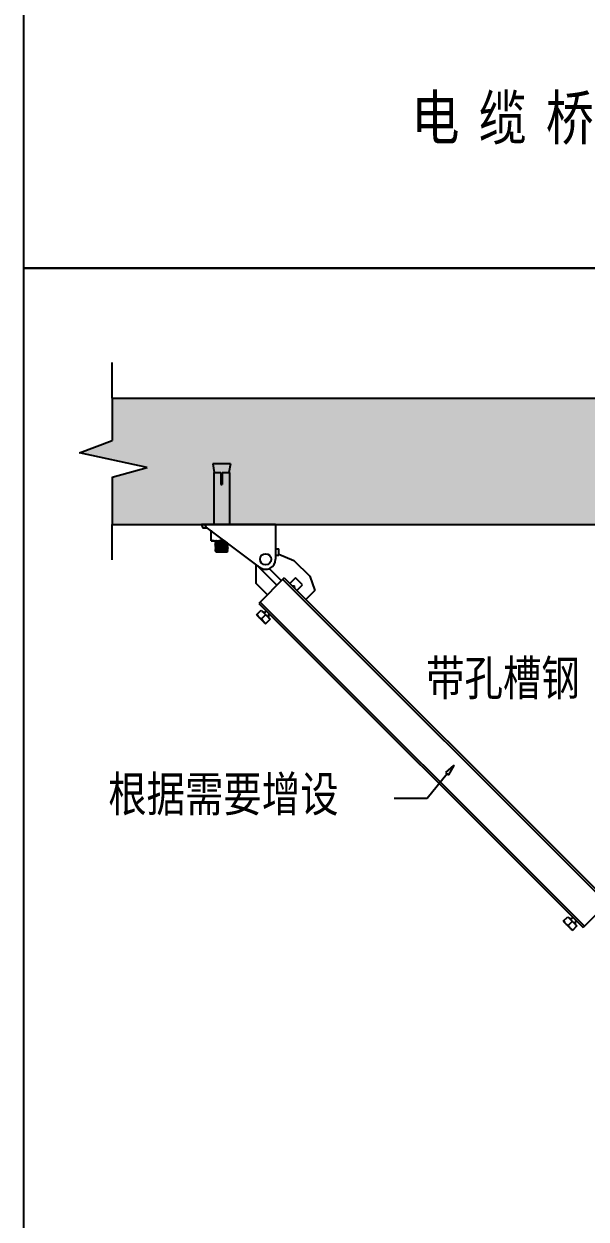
# Model space of a CAD drawing. Extents: x 921423 to 1291758, y 534425 to 1049953.
# Drawn here: x 1125092 to 1128287, y 852016 to 858813 of the extents above; entities that cross this region are included whole.
import ezdxf

# ---------------------------------------------------------------- set-up
doc = ezdxf.new("R2010")
doc.units = 0
doc.header["$LTSCALE"] = 1000
doc.header["$MEASUREMENT"] = 0
for name, color, linetype in [('02___PRT_ALL_AXES', 7, 'Continuous'), ('03___PRT_ALL_CURVES', 7, 'Continuous'), ('11122', 7, 'Continuous'), ('TC', 4, 'Continuous')]:
    doc.layers.add(name, color=color, linetype=linetype)
doc.styles.add('_TEL_DIM', font='SIMPLEX', dxfattribs={"width": 0.8, "height": 3.5, "bigfont": 'HZTXT'})
doc.styles.get("Standard").update_dxf_attribs({"font": 'gbenor.shx', "bigfont": 'gbcbig.shx'})

msp = doc.modelspace()

# ---------------------------------------------------------------- hatches: boundary and pattern name
at = {"layer": '11122'}
h = msp.add_hatch(dxfattribs=at)
h.set_pattern_fill('AR-CONC', color=256, scale=50, style=0)
h.set_pattern_definition([(50, (637887.12, 1495774.02), (358.63009, -31.37607), [37.5, -412.5]), (355, (637887.12, 1495774.02), (-69.37567, 376.09607), [30, -330]), (100.4514, (637917, 1495771.4), (289.25469, 344.71977), [31.8701, -350.57106]), (46.1842, (637887.1, 1495874.02), (533.62052, -82.7595), [56.25, -618.75]), (96.6356, (637931.6, 1495867.13), (467.33135, 487.05894), [47.80514, -525.8565]), (351.1842, (637887.1, 1495874), (467.33097, 487.0593), [45, -495]), (21, (637937.12, 1495849.02), (298.45353, -201.30945), [37.5, -412.5]), (326, (637937.12, 1495849.02), (121.65767, 362.57502), [30, -330]), (71.4514, (637962, 1495832.25), (420.11131, 161.26525), [31.8701, -350.57106]), (37.5, (637887.12, 1495774.02), (6.079928, 166.446927), [0, -326, 0, -335, 0, -331.25]), (7.5, (637887.12, 1495774.02), (131.53477, 197.205856), [0, -191, 0, -318.5, 0, -126.25]), (327.5, (637775.62, 1495774.02), (266.911218, -11.277436), [0, -125, 0, -390, 0, -517.5]), (317.5, (637725.62, 1495774.02), (291.593085, 50.05249), [0, -162.5, 0, -259, 0, -367.5])])
edge = h.paths.add_edge_path()
edge.add_line((1125792.7, 856289.5), (1125408.4, 856372.8))
edge.add_line((1125408.4, 856372.8), (1125593.5, 856444.4))
edge.add_line((1125593.5, 856236.1), (1125792.7, 856289.5))
edge.add_line((1125593.5, 856236.1), (1125593.5, 855966.2))
edge.add_line((1125593.5, 856685.3), (1125593.5, 856444.4))
edge.add_line((1125593.5, 856685.3), (1136254.4, 856685.3))
edge.add_line((1125593.5, 855966.2), (1136254.4, 855966.2))
edge.add_line((1129689.9, 856262.2), (1129649.3, 856262.2))
edge.add_line((1129595.6, 856312.2), (1129695.8, 856312.2))
edge.add_line((1129642, 856262.2), (1129601.4, 856262.2))
edge.add_line((1129642, 856230.3), (1129649.3, 856230.3))
edge.add_line((1129601.4, 856185.4), (1129601.3, 856185.4))
edge.add_line((1129649.3, 856193.9), (1129642, 856193.9))
edge.add_line((1129690.1, 856185.4), (1129689.9, 856185.4))
edge.add_line((1129595.6, 856312.2), (1129603.9, 856262.2))
edge.add_line((1129695.8, 856312.2), (1129687.4, 856262.2))
edge.add_line((1129690.1, 856193.9), (1129690.1, 855966.2))
edge.add_line((1129689.9, 856262.2), (1129689.9, 856193.9))
edge.add_line((1129649.3, 856262.2), (1129649.3, 856193.9))
edge.add_line((1129642, 856262.2), (1129642, 856193.9))
edge.add_line((1129601.4, 856262.2), (1129601.4, 856193.9))
edge.add_line((1129601.3, 856193.9), (1129601.3, 855966.2))
edge.add_line((1129112.3, 856312.5), (1129103.9, 856262.4))
edge.add_line((1129112.3, 856312.5), (1129012, 856312.5))
edge.add_line((1129065.8, 856262.4), (1129106.4, 856262.4))
edge.add_line((1129017.9, 856262.4), (1129058.5, 856262.4))
edge.add_line((1129065.8, 856230.5), (1129058.5, 856230.5))
edge.add_line((1129106.4, 856194.1), (1129106.6, 856194.1))
edge.add_line((1129058.5, 856194.1), (1129065.8, 856194.1))
edge.add_line((1129017.7, 856194.1), (1129017.9, 856194.1))
edge.add_line((1129012, 856312.5), (1129020.4, 856262.4))
edge.add_line((1129017.7, 856194.1), (1129017.7, 855966.2))
edge.add_line((1129017.9, 856262.4), (1129017.9, 856194.1))
edge.add_line((1129058.5, 856262.4), (1129058.5, 856194.1))
edge.add_line((1129065.8, 856262.4), (1129065.8, 856194.1))
edge.add_line((1129106.4, 856262.4), (1129106.4, 856194.1))
edge.add_line((1129106.6, 856194.1), (1129106.6, 855966.2))
edge.add_line((1128532.3, 856312.5), (1128540.6, 856262.4))
edge.add_line((1128532.3, 856312.5), (1128632.5, 856312.5))
edge.add_line((1128578.7, 856262.4), (1128538.1, 856262.4))
edge.add_line((1128626.7, 856262.4), (1128586, 856262.4))
edge.add_line((1128578.7, 856230.5), (1128586, 856230.5))
edge.add_line((1128538.1, 856194.1), (1128538, 856194.1))
edge.add_line((1128586, 856194.1), (1128578.7, 856194.1))
edge.add_line((1128626.8, 856194.1), (1128626.7, 856194.1))
edge.add_line((1128632.5, 856312.5), (1128624.2, 856262.4))
edge.add_line((1128626.8, 856194.1), (1128626.8, 855966.2))
edge.add_line((1128626.7, 856262.4), (1128626.7, 856194.1))
edge.add_line((1128586, 856262.4), (1128586, 856194.1))
edge.add_line((1128578.7, 856262.4), (1128578.7, 856194.1))
edge.add_line((1128538.1, 856262.4), (1128538.1, 856194.1))
edge.add_line((1128538, 856194.1), (1128538, 855966.2))
edge.add_line((1132211, 856262.2), (1132251.6, 856262.2))
edge.add_line((1132305.3, 856312.2), (1132205.1, 856312.2))
edge.add_line((1132258.8, 856262.2), (1132299.4, 856262.2))
edge.add_line((1132258.8, 856230.3), (1132251.6, 856230.3))
edge.add_line((1132299.4, 856185.4), (1132299.6, 856185.4))
edge.add_line((1132251.6, 856193.9), (1132258.8, 856193.9))
edge.add_line((1132210.8, 856185.4), (1132211, 856185.4))
edge.add_line((1132305.3, 856312.2), (1132296.9, 856262.2))
edge.add_line((1132205.1, 856312.2), (1132213.5, 856262.2))
edge.add_line((1132210.8, 856193.9), (1132210.8, 855966.2))
edge.add_line((1132211, 856262.2), (1132211, 856193.9))
edge.add_line((1132251.6, 856262.2), (1132251.6, 856193.9))
edge.add_line((1132258.8, 856262.2), (1132258.8, 856193.9))
edge.add_line((1132299.4, 856262.2), (1132299.4, 856193.9))
edge.add_line((1132299.6, 856193.9), (1132299.6, 855966.2))
edge.add_line((1133368.9, 856312.5), (1133360.6, 856262.4))
edge.add_line((1133368.9, 856312.5), (1133268.7, 856312.5))
edge.add_line((1133322.4, 856262.4), (1133363.1, 856262.4))
edge.add_line((1133274.5, 856262.4), (1133315.1, 856262.4))
edge.add_line((1133322.4, 856230.5), (1133315.1, 856230.5))
edge.add_line((1133363.1, 856194.1), (1133363.2, 856194.1))
edge.add_line((1133315.1, 856194.1), (1133322.4, 856194.1))
edge.add_line((1133274.3, 856194.1), (1133274.5, 856194.1))
edge.add_line((1133268.7, 856312.5), (1133277, 856262.4))
edge.add_line((1133274.3, 856194.1), (1133274.3, 855966.2))
edge.add_line((1133274.5, 856262.4), (1133274.5, 856194.1))
edge.add_line((1133315.1, 856262.4), (1133315.1, 856194.1))
edge.add_line((1133322.4, 856262.4), (1133322.4, 856194.1))
edge.add_line((1133363.1, 856262.4), (1133363.1, 856194.1))
edge.add_line((1133363.2, 856194.1), (1133363.2, 855966.2))
edge.add_line((1132788.9, 856312.5), (1132797.3, 856262.4))
edge.add_line((1132788.9, 856312.5), (1132889.2, 856312.5))
edge.add_line((1132835.4, 856262.4), (1132794.8, 856262.4))
edge.add_line((1132883.3, 856262.4), (1132842.7, 856262.4))
edge.add_line((1132835.4, 856230.5), (1132842.7, 856230.5))
edge.add_line((1132794.8, 856194.1), (1132794.6, 856194.1))
edge.add_line((1132842.7, 856194.1), (1132835.4, 856194.1))
edge.add_line((1132883.5, 856194.1), (1132883.3, 856194.1))
edge.add_line((1132889.2, 856312.5), (1132880.8, 856262.4))
edge.add_line((1132883.5, 856194.1), (1132883.5, 855966.2))
edge.add_line((1132883.3, 856262.4), (1132883.3, 856194.1))
edge.add_line((1132842.7, 856262.4), (1132842.7, 856194.1))
edge.add_line((1132835.4, 856262.4), (1132835.4, 856194.1))
edge.add_line((1132794.8, 856262.4), (1132794.8, 856194.1))
edge.add_line((1132794.6, 856194.1), (1132794.6, 855966.2))
edge.add_line((1136453.6, 856279.1), (1136069.3, 856362.5))
edge.add_line((1136069.3, 856362.5), (1136254.4, 856434.1))
edge.add_line((1136254.4, 856225.8), (1136453.6, 856279.1))
edge.add_line((1136254.4, 856225.8), (1136254.4, 855955.9))
edge.add_line((1136254.4, 856675), (1136254.4, 856434.1))
edge.add_line((1135635.6, 856312), (1135735.7, 856312))
edge.add_line((1135682.1, 856262), (1135641.5, 856262))
edge.add_line((1135729.9, 856262), (1135689.3, 856262))
edge.add_line((1135682.1, 856230.1), (1135689.3, 856230.1))
edge.add_line((1135635.6, 856312), (1135644, 856262))
edge.add_line((1135729.9, 856262), (1135729.9, 856193.7))
edge.add_line((1135689.3, 856262), (1135689.3, 856193.7))
edge.add_line((1135682.1, 856262), (1135682.1, 856193.7))
edge.add_line((1135641.5, 856262), (1135641.5, 856193.7))
edge.add_line((1135735.7, 856312), (1135727.4, 856262))
edge.add_line((1135641.5, 856193.7), (1135641.3, 856193.7))
edge.add_line((1135689.3, 856193.7), (1135682.1, 856193.7))
edge.add_line((1135730.1, 856193.7), (1135729.9, 856193.7))
edge.add_line((1135730.1, 856193.7), (1135730.1, 855966.2))
edge.add_line((1135641.3, 856193.7), (1135641.3, 855966.2))

# ---------------------------------------------------------------- linework, layer by layer
at = {"color": 0, "linetype": 'Continuous'}
for p, q in [((1126171, 856262), (1126171, 856193.7)), ((1126171, 856262), (1126211.5, 856262)), ((1126211.5, 856262), (1126211.5, 856193.7)), ((1126218.8, 856262), (1126218.8, 856193.7)), ((1126218.8, 856262), (1126259.4, 856262)), ((1126259.4, 856262), (1126259.4, 856193.7)), ((1126170.8, 856193.7), (1126170.8, 855966.2)), ((1126170.8, 856193.7), (1126171, 856193.7)), ((1126211.5, 856193.7), (1126218.8, 856193.7)), ((1126259.4, 856193.7), (1126259.5, 856193.7)), ((1126259.5, 856193.7), (1126259.5, 855966.2)), ((1126101.8, 855966.2), (1126109.3, 855945.7)), ((1126522.3, 855966.2), (1126101.8, 855966.2)), ((1126135.5, 855945.7), (1126109.3, 855945.7)), ((1126120, 855966.2), (1126127.8, 855945.7)), ((1126522.3, 855966.2), (1126522.3, 855768.3)), ((1126178.8, 855869.8), (1126182.7, 855872)), ((1126178.8, 855869.7), (1126178.8, 855869.8)), ((1126178.8, 855869.7), (1126178.8, 855867.9)), ((1126178.8, 855867.9), (1126178.8, 855867.9)), ((1126182.7, 855865.6), (1126178.8, 855867.9)), ((1126178.8, 855862.5), (1126182.7, 855864.8)), ((1126178.8, 855862.5), (1126178.8, 855860.6)), ((1126178.8, 855862.5), (1126178.8, 855862.5)), ((1126178.8, 855862.5), (1126178.8, 855862.5)), ((1126178.8, 855860.6), (1126178.8, 855860.6)), ((1126182.7, 855858.3), (1126178.8, 855860.6)), ((1126182.8, 855872.9), (1126182.7, 855872.9)), ((1126182.7, 855872), (1126182.7, 855872.9)), ((1126182.8, 855865.6), (1126182.7, 855865.6)), ((1126182.7, 855864.7), (1126182.7, 855865.6)), ((1126182.8, 855865.5), (1126182.8, 855865.6)), ((1126232.4, 855872.8), (1126229.1, 855872.9)), ((1126178.8, 855855.2), (1126182.7, 855857.5)), ((1126178.8, 855855.2), (1126178.8, 855853.4)), ((1126178.8, 855855.2), (1126178.8, 855855.2)), ((1126178.8, 855855.2), (1126178.8, 855855.2)), ((1126178.8, 855853.3), (1126178.8, 855853.4)), ((1126182.7, 855851.1), (1126178.8, 855853.3)), ((1126178.8, 855848), (1126182.7, 855850.2)), ((1126178.8, 855847.9), (1126178.8, 855848)), ((1126178.8, 855847.9), (1126178.8, 855846.1)), ((1126178.8, 855847.9), (1126178.8, 855847.9)), ((1126178.8, 855846), (1126178.8, 855846.1)), ((1126182.7, 855843.8), (1126178.8, 855846)), ((1126178.8, 855840.7), (1126182.7, 855842.9)), ((1126178.8, 855840.6), (1126178.8, 855840.7)), ((1126178.8, 855840.6), (1126178.8, 855838.8)), ((1126178.8, 855840.6), (1126178.8, 855840.6)), ((1126178.8, 855838.7), (1126178.8, 855838.8)), ((1126182.7, 855836.5), (1126178.8, 855838.7)), ((1126178.8, 855833.4), (1126182.7, 855835.6)), ((1126178.8, 855833.3), (1126178.8, 855833.4)), ((1126178.8, 855833.3), (1126178.8, 855831.5)), ((1126178.8, 855833.3), (1126178.8, 855833.3)), ((1126178.8, 855831.5), (1126178.8, 855831.5)), ((1126182.7, 855829.2), (1126178.8, 855831.5)), ((1126178.8, 855826.1), (1126182.7, 855828.4)), ((1126178.8, 855826.1), (1126178.8, 855824.2)), ((1126178.8, 855826.1), (1126178.8, 855826.1)), ((1126178.8, 855826.1), (1126178.8, 855826.1)), ((1126178.8, 855824.2), (1126178.8, 855824.2)), ((1126182.7, 855821.9), (1126178.8, 855824.2)), ((1126178.8, 855818.8), (1126182.7, 855821.1)), ((1126178.8, 855818.8), (1126178.8, 855818.8)), ((1126178.8, 855817), (1126178.8, 855816.9)), ((1126182.7, 855814.7), (1126178.8, 855816.9)), ((1126181.7, 855813.2), (1126182.7, 855813.8)), ((1126183.3, 855811.5), (1126181.7, 855813.2)), ((1126181.7, 855813.2), (1126181.7, 855813.2)), ((1126182.7, 855857.5), (1126182.7, 855858.4)), ((1126182.8, 855858.3), (1126182.7, 855858.3)), ((1126182.8, 855851), (1126182.7, 855851.1)), ((1126182.7, 855850.2), (1126182.7, 855851.1)), ((1126182.8, 855843.7), (1126182.7, 855843.8)), ((1126182.7, 855842.9), (1126182.7, 855843.8)), ((1126182.8, 855836.5), (1126182.7, 855836.5)), ((1126182.7, 855835.6), (1126182.7, 855836.5)), ((1126182.8, 855829.2), (1126182.7, 855829.2)), ((1126182.7, 855828.3), (1126182.7, 855829.2)), ((1126182.8, 855821.9), (1126182.7, 855821.9)), ((1126182.7, 855821.1), (1126182.7, 855821.9)), ((1126182.8, 855814.6), (1126182.7, 855814.7)), ((1126182.7, 855813.8), (1126182.7, 855814.7)), ((1126182.9, 855858.3), (1126182.8, 855858.3)), ((1126182.9, 855829.1), (1126182.8, 855829.2)), ((1126182.8, 855821.9), (1126182.8, 855821.9)), ((1126183.3, 855811.5), (1126247, 855811.5)), ((1126189.4, 855816.1), (1126240.9, 855816.1)), ((1126210.8, 855812.1), (1126234.9, 855812.1)), ((1126247, 855811.5), (1126251, 855815.5)), ((1126247.6, 855853.9), (1126247.5, 855853.9)), ((1126247.6, 855846.6), (1126247.5, 855846.6)), ((1126247.6, 855832.1), (1126247.5, 855832.1)), ((1126247.6, 855824.8), (1126247.5, 855824.8)), ((1126251.5, 855856.9), (1126247.6, 855854.7)), ((1126247.6, 855854.7), (1126247.6, 855853.8)), ((1126247.6, 855853.9), (1126247.6, 855853.9)), ((1126247.6, 855853.9), (1126251.5, 855851.6)), ((1126251.5, 855849.7), (1126247.6, 855847.4)), ((1126247.6, 855847.4), (1126247.6, 855846.5)), ((1126247.6, 855846.6), (1126247.6, 855846.6)), ((1126247.6, 855846.6), (1126251.5, 855844.3)), ((1126251.5, 855842.4), (1126247.6, 855840.1)), ((1126247.6, 855840.2), (1126247.6, 855839.3)), ((1126247.6, 855839.3), (1126247.6, 855839.3)), ((1126247.6, 855839.3), (1126251.5, 855837)), ((1126251.5, 855835.1), (1126247.6, 855832.9)), ((1126247.6, 855832.9), (1126247.6, 855832)), ((1126247.6, 855832.1), (1126247.6, 855832)), ((1126247.6, 855832), (1126251.5, 855829.8)), ((1126251.5, 855827.8), (1126247.6, 855825.6)), ((1126247.6, 855825.6), (1126247.6, 855824.7)), ((1126247.6, 855824.8), (1126247.6, 855824.7)), ((1126247.6, 855824.7), (1126251.5, 855822.5)), ((1126251.5, 855820.5), (1126247.6, 855818.3)), ((1126247.6, 855818.3), (1126247.6, 855817.4)), ((1126247.6, 855817.5), (1126247.6, 855817.5)), ((1126247.6, 855817.5), (1126251, 855815.5)), ((1126251, 855815.5), (1126251, 855815.5)), ((1126251.5, 855856.9), (1126251.6, 855857)), ((1126251.6, 855851.5), (1126251.5, 855851.6)), ((1126251.5, 855849.7), (1126251.6, 855849.7)), ((1126251.6, 855844.3), (1126251.5, 855844.3)), ((1126251.5, 855842.4), (1126251.6, 855842.4)), ((1126251.6, 855837), (1126251.5, 855837)), ((1126251.5, 855835.1), (1126251.6, 855835.2)), ((1126251.6, 855829.7), (1126251.5, 855829.8)), ((1126251.5, 855827.8), (1126251.6, 855827.9)), ((1126251.6, 855822.4), (1126251.5, 855822.5)), ((1126251.5, 855820.5), (1126251.6, 855820.6)), ((1126251.6, 855858.3), (1126251.6, 855857)), ((1126251.6, 855857), (1126251.6, 855857)), ((1126251.6, 855851.5), (1126251.6, 855849.7)), ((1126251.6, 855849.7), (1126251.6, 855849.7)), ((1126251.6, 855844.3), (1126251.6, 855842.4)), ((1126251.6, 855842.4), (1126251.6, 855842.5)), ((1126251.6, 855837), (1126251.6, 855835.2)), ((1126251.6, 855835.2), (1126251.6, 855835.2)), ((1126251.6, 855829.7), (1126251.6, 855827.9)), ((1126251.6, 855827.9), (1126251.6, 855827.9)), ((1126251.6, 855822.4), (1126251.6, 855820.6)), ((1126251.6, 855820.6), (1126251.6, 855820.6)), ((1126522.3, 855827.4), (1126540.1, 855827.4)), ((1126522.3, 855791.5), (1126540.1, 855791.5)), ((1126540.1, 855791.5), (1126540.1, 855827.4)), ((1126540.1, 855798.2), (1126626.7, 855761.5))]:
    msp.add_line(p, q, dxfattribs=at)
at = {"color": 7, "linetype": 'Continuous'}
for p, q in [((1126431.2, 855722.9), (1126135.5, 855945.7)), ((1126410.8, 855629.8), (1126410.8, 855738.2)), ((1126423.6, 855726.5), (1126529.9, 855620.2)), ((1126626.7, 855761.5), (1126716.7, 855671.4)), ((1126571.7, 855662), (1126426.9, 855517.2)), ((1126485.5, 855715.4), (1126555.3, 855645.6)), ((1126571.7, 855662), (1128417.9, 853815.8)), ((1126636, 855662), (1126603.9, 855629.8)), ((1126674.6, 855623.4), (1126636, 855662)), ((1126716.7, 855671.4), (1126745.4, 855591.2)), ((1126475.2, 855565.5), (1126410.8, 855629.8)), ((1126563.6, 855654), (1128406.9, 853810.7)), ((1126642.5, 855591.2), (1126674.6, 855623.4)), ((1126745.4, 855591.2), (1126694, 855539.8)), ((1126435, 855525.3), (1128278.2, 853682)), ((1126426.9, 855517.2), (1128270.2, 853673.9)), ((1126439.8, 855478.6), (1126491.3, 855427.1)), ((1128415, 853818.7), (1128270.2, 853673.9)), ((1128183.1, 853735.3), (1128234.6, 853683.8))]:
    msp.add_line(p, q, dxfattribs=at)
at = {"color": 0}
for points in [[(1125593.5, 856685.3), (1125593.5, 856887.6)], [(1125593.5, 856685.3), (1125593.5, 856444.4)], [(1125408.4, 856372.8), (1125593.5, 856444.4)], [(1125792.7, 856289.5), (1125408.4, 856372.8)], [(1125593.5, 856236.1), (1125792.7, 856289.5)], [(1125593.5, 856236.1), (1125593.5, 855966.2)], [(1125593.5, 855766), (1125593.5, 855966.2)]]:
    msp.add_lwpolyline(points, dxfattribs=at)
at = {"color": 0, "linetype": 'Continuous'}
msp.add_arc((1126465.4, 855768.3), 59.2, 217.75213, 225.00124, dxfattribs=at)
at = {"color": 7, "linetype": 'Continuous'}
msp.add_arc((1126465.4, 855768.3), 56.9, 232.9893, 0, dxfattribs=at)
at = {"color": 0, "linetype": 'Continuous'}
for points, knots in [([(1126240, 855867.1), (1126237.1, 855867.2), (1126230.9, 855867.4), (1126221.1, 855867.7), (1126210.9, 855868.1), (1126202.5, 855868.3), (1126196.1, 855868.6), (1126191.9, 855868.7), (1126188.1, 855868.9), (1126184.9, 855869.1), (1126182.4, 855869.2), (1126180.7, 855869.4), (1126179.7, 855869.5), (1126179.2, 855869.6), (1126178.9, 855869.6), (1126178.8, 855869.7), (1126178.8, 855869.7)], [0, 0, 0, 0, 0.141322, 0.304623, 0.476266, 0.641936, 0.718164, 0.787819, 0.849445, 0.901754, 0.943654, 0.974283, 0.985176, 0.993055, 0.997923, 1, 1, 1, 1]), ([(1126242.6, 855865.1), (1126239.9, 855865.2), (1126233.9, 855865.5), (1126224.3, 855865.8), (1126213.9, 855866.1), (1126203.7, 855866.5), (1126195.6, 855866.8), (1126189.9, 855867), (1126186.3, 855867.2), (1126183.5, 855867.3), (1126181.2, 855867.5), (1126179.8, 855867.7), (1126179, 855867.7), (1126178.8, 855867.9)], [0, 0, 0, 0, 0.128161, 0.282558, 0.449765, 0.615242, 0.764597, 0.829085, 0.884847, 0.930673, 0.965573, 0.988812, 1, 1, 1, 1]), ([(1126250.6, 855859.1), (1126248.8, 855859.3), (1126244, 855859.6), (1126235.2, 855860), (1126223.8, 855860.4), (1126213.3, 855860.7), (1126204.7, 855861), (1126198.7, 855861.2), (1126193.2, 855861.4), (1126188.4, 855861.6), (1126185, 855861.8), (1126182.7, 855861.9), (1126181.3, 855862), (1126180.3, 855862.1), (1126179.5, 855862.2), (1126179.1, 855862.3), (1126178.8, 855862.4), (1126178.8, 855862.5)], [0, 0, 0, 0, 0.073815, 0.201898, 0.367708, 0.549733, 0.639457, 0.724387, 0.801743, 0.868996, 0.923959, 0.946257, 0.96485, 0.979587, 0.990367, 0.997127, 1, 1, 1, 1]), ([(1126251.6, 855857), (1126251.6, 855857.1), (1126251.2, 855857.2), (1126250.8, 855857.3), (1126249.9, 855857.4), (1126248.7, 855857.5), (1126247.2, 855857.6), (1126244.6, 855857.7), (1126240.8, 855857.9), (1126235.5, 855858.1), (1126229.4, 855858.4), (1126222.9, 855858.6), (1126216, 855858.8), (1126209.1, 855859), (1126202.5, 855859.2), (1126196.3, 855859.5), (1126190.8, 855859.7), (1126186.2, 855859.9), (1126183, 855860.1), (1126181, 855860.2), (1126180, 855860.3), (1126179.3, 855860.4), (1126178.9, 855860.5), (1126178.8, 855860.6)], [0, 0, 0, 0, 0.003126, 0.010599, 0.022538, 0.038861, 0.059436, 0.084071, 0.144605, 0.218244, 0.302282, 0.393624, 0.488903, 0.58461, 0.677217, 0.763313, 0.839726, 0.903646, 0.952726, 0.971121, 0.98519, 0.994822, 1, 1, 1, 1]), ([(1126236.9, 855869.3), (1126234.3, 855869.5), (1126228.8, 855869.7), (1126220.1, 855870), (1126211.1, 855870.3), (1126203.6, 855870.6), (1126198, 855870.8), (1126194.2, 855871), (1126190.9, 855871.2), (1126188.1, 855871.3), (1126185.9, 855871.5), (1126184.4, 855871.6), (1126183.5, 855871.8), (1126183.1, 855871.8), (1126182.9, 855871.9), (1126182.7, 855872), (1126182.7, 855872)], [0, 0, 0, 0, 0.142688, 0.306603, 0.478257, 0.643515, 0.719446, 0.78878, 0.850087, 0.902108, 0.943767, 0.974229, 0.985073, 0.992932, 0.997817, 1, 1, 1, 1]), ([(1126247.3, 855861.3), (1126246.8, 855861.4), (1126245.5, 855861.5), (1126243, 855861.7), (1126239.5, 855861.9), (1126233.3, 855862.2), (1126224.3, 855862.6), (1126214.8, 855862.9), (1126206.9, 855863.2), (1126201.3, 855863.4), (1126196.1, 855863.6), (1126191.7, 855863.9), (1126188.4, 855864), (1126186.3, 855864.2), (1126185, 855864.3), (1126184.1, 855864.4), (1126183.3, 855864.5), (1126183, 855864.6), (1126182.7, 855864.7), (1126182.7, 855864.7)], [0, 0, 0, 0, 0.022796, 0.061997, 0.116305, 0.183849, 0.348888, 0.534354, 0.626759, 0.714641, 0.794938, 0.86486, 0.921979, 0.945104, 0.964325, 0.97949, 0.990477, 0.997241, 1, 1, 1, 1]), ([(1126183.1, 855872.7), (1126183.1, 855872.8), (1126183, 855872.8), (1126182.9, 855872.8), (1126182.8, 855872.9)], [0, 0, 0, 0, 0.326384, 1, 1, 1, 1]), ([(1126246.3, 855862.3), (1126244.7, 855862.5), (1126240.4, 855862.8), (1126232.6, 855863.2), (1126222.8, 855863.6), (1126212.1, 855863.9), (1126203.2, 855864.3), (1126196.6, 855864.5), (1126192.4, 855864.7), (1126188.8, 855864.9), (1126186, 855865.1), (1126184.1, 855865.3), (1126183.2, 855865.4), (1126182.8, 855865.5)], [0, 0, 0, 0, 0.077845, 0.204483, 0.364985, 0.540358, 0.70984, 0.786006, 0.853367, 0.909918, 0.953983, 0.984276, 1, 1, 1, 1]), ([(1126185, 855872.5), (1126184.8, 855872.5), (1126184.2, 855872.6), (1126183.5, 855872.7), (1126183.1, 855872.7)], [0, 0, 0, 0, 0.320782, 1, 1, 1, 1]), ([(1126235.6, 855870.3), (1126231.1, 855870.5), (1126221.5, 855870.9), (1126207.5, 855871.4), (1126195.2, 855871.9), (1126187.8, 855872.2), (1126185, 855872.5)], [0, 0, 0, 0, 0.268738, 0.566666, 0.829339, 1, 1, 1, 1]), ([(1126247.6, 855861.2), (1126247.6, 855861.2), (1126247.5, 855861.2), (1126247.4, 855861.3), (1126247.3, 855861.3)], [0, 0, 0, 0, 0.181448, 1, 1, 1, 1]), ([(1126251.5, 855851.6), (1126251.4, 855851.7), (1126251, 855851.7), (1126250.4, 855851.9), (1126249.3, 855852), (1126247.4, 855852.1), (1126244.2, 855852.3), (1126239.6, 855852.5), (1126234.1, 855852.7), (1126227.9, 855853), (1126221.2, 855853.2), (1126214.3, 855853.4), (1126207.5, 855853.6), (1126200.9, 855853.8), (1126194.9, 855854), (1126189.6, 855854.3), (1126185.7, 855854.4), (1126183.1, 855854.6), (1126181.7, 855854.7), (1126180.5, 855854.8), (1126179.6, 855854.9), (1126179.1, 855855), (1126178.8, 855855.1), (1126178.8, 855855.2)], [0, 0, 0, 0, 0.005178, 0.014811, 0.028881, 0.047278, 0.096363, 0.160283, 0.236695, 0.322794, 0.415405, 0.51111, 0.606386, 0.697723, 0.78176, 0.855398, 0.915929, 0.940564, 0.961139, 0.977461, 0.9894, 0.996873, 1, 1, 1, 1]), ([(1126251.6, 855849.7), (1126251.6, 855849.8), (1126251.2, 855849.9), (1126250.8, 855850), (1126249.9, 855850.1), (1126248.7, 855850.2), (1126247.2, 855850.3), (1126244.6, 855850.5), (1126240.8, 855850.6), (1126235.5, 855850.9), (1126229.4, 855851.1), (1126222.9, 855851.3), (1126216, 855851.5), (1126209.1, 855851.7), (1126202.5, 855852), (1126196.3, 855852.2), (1126190.8, 855852.4), (1126186.2, 855852.6), (1126183, 855852.8), (1126181, 855853), (1126180, 855853.1), (1126179.3, 855853.2), (1126178.9, 855853.2), (1126178.8, 855853.3)], [0, 0, 0, 0, 0.003126, 0.010599, 0.022538, 0.038861, 0.059436, 0.084071, 0.144605, 0.218244, 0.302282, 0.393624, 0.488903, 0.58461, 0.677217, 0.763313, 0.839726, 0.903646, 0.952726, 0.971121, 0.98519, 0.994822, 1, 1, 1, 1]), ([(1126251.5, 855844.3), (1126251.4, 855844.4), (1126251, 855844.5), (1126250.4, 855844.6), (1126249.3, 855844.7), (1126247.4, 855844.8), (1126244.2, 855845), (1126239.6, 855845.2), (1126234.1, 855845.5), (1126227.9, 855845.7), (1126221.2, 855845.9), (1126214.3, 855846.1), (1126207.5, 855846.3), (1126200.9, 855846.5), (1126194.9, 855846.8), (1126189.6, 855847), (1126185.7, 855847.2), (1126183.1, 855847.3), (1126181.7, 855847.4), (1126180.5, 855847.5), (1126179.6, 855847.6), (1126179.1, 855847.8), (1126178.8, 855847.8), (1126178.8, 855847.9)], [0, 0, 0, 0, 0.005177, 0.014809, 0.028877, 0.047271, 0.096349, 0.160265, 0.236676, 0.322771, 0.415375, 0.511078, 0.606358, 0.697705, 0.781748, 0.855387, 0.915922, 0.94056, 0.961137, 0.977461, 0.989401, 0.996874, 1, 1, 1, 1]), ([(1126205.8, 855844.6), (1126202.3, 855844.7), (1126197.3, 855844.8), (1126191, 855845.1), (1126187.1, 855845.3), (1126183.9, 855845.5), (1126181.5, 855845.6), (1126179.9, 855845.8), (1126179.1, 855845.9), (1126178.8, 855846)], [0, 0, 0, 0, 0.385057, 0.552883, 0.698628, 0.818729, 0.910275, 0.971094, 1, 1, 1, 1]), ([(1126205.8, 855839.1), (1126203.9, 855839.2), (1126200.3, 855839.3), (1126195.2, 855839.5), (1126190.6, 855839.7), (1126186.6, 855839.8), (1126183.8, 855840), (1126181.9, 855840.1), (1126180.9, 855840.2), (1126180, 855840.3), (1126179.4, 855840.4), (1126179, 855840.5), (1126178.8, 855840.6), (1126178.8, 855840.6)], [0, 0, 0, 0, 0.205786, 0.397024, 0.568602, 0.716064, 0.835524, 0.883754, 0.923882, 0.95566, 0.978916, 0.993574, 1, 1, 1, 1]), ([(1126251.6, 855835.2), (1126251.6, 855835.2), (1126251.2, 855835.3), (1126250.8, 855835.4), (1126249.9, 855835.5), (1126248.7, 855835.6), (1126247.2, 855835.7), (1126244.6, 855835.9), (1126240.8, 855836.1), (1126235.5, 855836.3), (1126229.4, 855836.5), (1126222.9, 855836.7), (1126216, 855837), (1126209.1, 855837.2), (1126202.5, 855837.4), (1126196.3, 855837.6), (1126190.8, 855837.8), (1126186.2, 855838), (1126183, 855838.2), (1126181, 855838.4), (1126180, 855838.5), (1126179.3, 855838.6), (1126178.9, 855838.7), (1126178.8, 855838.7)], [0, 0, 0, 0, 0.003126, 0.010599, 0.022538, 0.038861, 0.059436, 0.084071, 0.144605, 0.218244, 0.302282, 0.393624, 0.488903, 0.58461, 0.677217, 0.763313, 0.839726, 0.903646, 0.952726, 0.971121, 0.98519, 0.994822, 1, 1, 1, 1]), ([(1126251.5, 855829.8), (1126251.4, 855829.8), (1126251, 855829.9), (1126250.4, 855830), (1126249.3, 855830.1), (1126247.4, 855830.3), (1126244.2, 855830.5), (1126239.6, 855830.7), (1126234.1, 855830.9), (1126227.9, 855831.1), (1126221.2, 855831.3), (1126214.3, 855831.6), (1126207.5, 855831.8), (1126200.9, 855832), (1126194.9, 855832.2), (1126189.6, 855832.4), (1126185.7, 855832.6), (1126183.1, 855832.8), (1126181.7, 855832.9), (1126180.5, 855833), (1126179.6, 855833.1), (1126179.1, 855833.2), (1126178.8, 855833.3), (1126178.8, 855833.3)], [0, 0, 0, 0, 0.005177, 0.014809, 0.028877, 0.047271, 0.096349, 0.160265, 0.236675, 0.322771, 0.415375, 0.511077, 0.606357, 0.697705, 0.781748, 0.855387, 0.915922, 0.94056, 0.961137, 0.977461, 0.989401, 0.996874, 1, 1, 1, 1]), ([(1126251.6, 855827.9), (1126251.6, 855828), (1126251.2, 855828), (1126250.8, 855828.1), (1126249.9, 855828.2), (1126248.7, 855828.4), (1126247.2, 855828.5), (1126244.6, 855828.6), (1126240.8, 855828.8), (1126235.5, 855829), (1126229.4, 855829.2), (1126222.9, 855829.5), (1126216, 855829.7), (1126209.1, 855829.9), (1126202.5, 855830.1), (1126196.3, 855830.3), (1126190.8, 855830.5), (1126186.2, 855830.8), (1126183, 855831), (1126181, 855831.1), (1126180, 855831.2), (1126179.3, 855831.3), (1126178.9, 855831.4), (1126178.8, 855831.5)], [0, 0, 0, 0, 0.003126, 0.010599, 0.022538, 0.038861, 0.059436, 0.084071, 0.144605, 0.218244, 0.302282, 0.393624, 0.488903, 0.58461, 0.677217, 0.763313, 0.839726, 0.903646, 0.952726, 0.971121, 0.98519, 0.994822, 1, 1, 1, 1]), ([(1126251.5, 855822.5), (1126251.4, 855822.6), (1126251, 855822.6), (1126250.4, 855822.7), (1126249.3, 855822.8), (1126247.4, 855823), (1126244.2, 855823.2), (1126239.6, 855823.4), (1126234.1, 855823.6), (1126227.9, 855823.8), (1126221.2, 855824.1), (1126214.3, 855824.3), (1126207.5, 855824.5), (1126200.9, 855824.7), (1126194.9, 855824.9), (1126189.6, 855825.1), (1126185.7, 855825.3), (1126183.1, 855825.5), (1126181.7, 855825.6), (1126180.5, 855825.7), (1126179.6, 855825.8), (1126179.1, 855825.9), (1126178.8, 855826), (1126178.8, 855826.1)], [0, 0, 0, 0, 0.005178, 0.014811, 0.028881, 0.047278, 0.096362, 0.160282, 0.236694, 0.322794, 0.415406, 0.511111, 0.606386, 0.697724, 0.781761, 0.855399, 0.91593, 0.940565, 0.961139, 0.977461, 0.9894, 0.996873, 1, 1, 1, 1]), ([(1126251.6, 855820.6), (1126251.6, 855820.7), (1126251.2, 855820.8), (1126250.8, 855820.9), (1126249.9, 855821), (1126248.7, 855821.1), (1126247.2, 855821.2), (1126244.6, 855821.3), (1126240.8, 855821.5), (1126235.5, 855821.7), (1126229.4, 855822), (1126222.9, 855822.2), (1126216, 855822.4), (1126209.1, 855822.6), (1126202.5, 855822.8), (1126196.3, 855823.1), (1126190.8, 855823.3), (1126186.2, 855823.5), (1126183, 855823.7), (1126181, 855823.8), (1126180, 855823.9), (1126179.3, 855824), (1126178.9, 855824.1), (1126178.8, 855824.2)], [0, 0, 0, 0, 0.003126, 0.010599, 0.022538, 0.038861, 0.059436, 0.084071, 0.144605, 0.218244, 0.302282, 0.393624, 0.488903, 0.58461, 0.677217, 0.763313, 0.839726, 0.903646, 0.952726, 0.971121, 0.98519, 0.994822, 1, 1, 1, 1]), ([(1126240.9, 855816.1), (1126238, 855816.2), (1126231.8, 855816.4), (1126222.1, 855816.7), (1126211.7, 855817.1), (1126203.1, 855817.4), (1126196.6, 855817.6), (1126192.2, 855817.8), (1126188.4, 855817.9), (1126185.1, 855818.1), (1126182.5, 855818.2), (1126180.7, 855818.4), (1126179.7, 855818.5), (1126179.2, 855818.6), (1126178.9, 855818.7), (1126178.8, 855818.7), (1126178.8, 855818.8)], [0, 0, 0, 0, 0.137997, 0.299679, 0.47117, 0.637715, 0.714605, 0.784992, 0.847356, 0.900349, 0.942837, 0.973918, 0.984971, 0.992969, 0.997906, 1, 1, 1, 1]), ([(1126178.8, 855816.9), (1126178.9, 855816.8), (1126179.3, 855816.8), (1126179.9, 855816.7), (1126180.8, 855816.6), (1126182.6, 855816.4), (1126185.5, 855816.2), (1126188, 855816.1), (1126189.4, 855816.1)], [0, 0, 0, 0, 0.032891, 0.093222, 0.18095, 0.295435, 0.60103, 1, 1, 1, 1]), ([(1126181.7, 855813.2), (1126181.7, 855813.1), (1126182, 855813.1), (1126182.4, 855813), (1126183.1, 855813), (1126184.1, 855812.9), (1126185.3, 855812.8), (1126187.4, 855812.7), (1126190.5, 855812.6), (1126194.8, 855812.5), (1126199.7, 855812.4), (1126205.1, 855812.2), (1126208.9, 855812.2), (1126210.8, 855812.1)], [0, 0, 0, 0, 0.007066, 0.022851, 0.047406, 0.080577, 0.122131, 0.171766, 0.29368, 0.442549, 0.613647, 0.801528, 1, 1, 1, 1]), ([(1126247.5, 855853.9), (1126247.2, 855854.1), (1126246.1, 855854.2), (1126243.9, 855854.4), (1126240.6, 855854.6), (1126236.4, 855854.8), (1126231.5, 855855), (1126225.9, 855855.2), (1126220, 855855.5), (1126213.9, 855855.7), (1126207.8, 855855.9), (1126202, 855856.1), (1126196.7, 855856.3), (1126192, 855856.6), (1126188.7, 855856.7), (1126186.4, 855856.9), (1126185.1, 855857), (1126184.1, 855857.1), (1126183.4, 855857.2), (1126183, 855857.3), (1126182.7, 855857.4), (1126182.7, 855857.5)], [0, 0, 0, 0, 0.017078, 0.05154, 0.102255, 0.167406, 0.244629, 0.331116, 0.423717, 0.519059, 0.613667, 0.704094, 0.787045, 0.8595, 0.918826, 0.942874, 0.962879, 0.978668, 0.990109, 0.997152, 1, 1, 1, 1]), ([(1126247.5, 855846.6), (1126247.1, 855846.8), (1126245.9, 855846.9), (1126243.7, 855847.1), (1126240.4, 855847.3), (1126236.2, 855847.6), (1126231.2, 855847.8), (1126225.7, 855848), (1126219.7, 855848.2), (1126213.7, 855848.4), (1126207.6, 855848.6), (1126201.9, 855848.8), (1126196.6, 855849.1), (1126192, 855849.3), (1126188.6, 855849.5), (1126186.4, 855849.6), (1126185.1, 855849.7), (1126184.1, 855849.8), (1126183.4, 855849.9), (1126183, 855850), (1126182.7, 855850.1), (1126182.7, 855850.2)], [0, 0, 0, 0, 0.018292, 0.053767, 0.105252, 0.170919, 0.248407, 0.334924, 0.427348, 0.522343, 0.61648, 0.70636, 0.788741, 0.860653, 0.919505, 0.943352, 0.963192, 0.978843, 0.99019, 0.997168, 1, 1, 1, 1]), ([(1126206.8, 855841.4), (1126205.1, 855841.4), (1126201.9, 855841.6), (1126197.3, 855841.8), (1126193.2, 855841.9), (1126189.6, 855842.1), (1126186.8, 855842.3), (1126184.9, 855842.5), (1126183.8, 855842.6), (1126183.2, 855842.7), (1126182.9, 855842.8), (1126182.7, 855842.9), (1126182.7, 855842.9)], [0, 0, 0, 0, 0.206919, 0.39913, 0.571332, 0.719058, 0.838342, 0.926054, 0.957353, 0.980013, 0.994032, 1, 1, 1, 1]), ([(1126247.5, 855832.1), (1126247.2, 855832.2), (1126246, 855832.3), (1126243.8, 855832.6), (1126240.6, 855832.8), (1126236.4, 855833), (1126231.5, 855833.2), (1126225.9, 855833.4), (1126220, 855833.6), (1126213.9, 855833.8), (1126207.8, 855834.1), (1126202, 855834.3), (1126196.7, 855834.5), (1126192, 855834.7), (1126188.7, 855834.9), (1126186.4, 855835.1), (1126185.1, 855835.2), (1126184.1, 855835.3), (1126183.4, 855835.4), (1126183, 855835.5), (1126182.7, 855835.6), (1126182.7, 855835.6)], [0, 0, 0, 0, 0.017226, 0.051811, 0.102621, 0.167835, 0.245091, 0.331582, 0.424161, 0.519461, 0.614011, 0.704371, 0.787253, 0.859642, 0.918909, 0.942933, 0.962918, 0.97869, 0.990119, 0.997154, 1, 1, 1, 1]), ([(1126247.5, 855824.8), (1126247.1, 855825), (1126245.9, 855825.1), (1126243.6, 855825.3), (1126240.3, 855825.5), (1126236.1, 855825.7), (1126231.1, 855825.9), (1126225.6, 855826.1), (1126219.7, 855826.4), (1126213.6, 855826.6), (1126207.6, 855826.8), (1126201.8, 855827), (1126196.5, 855827.2), (1126191.9, 855827.4), (1126188.6, 855827.6), (1126186.4, 855827.8), (1126185.1, 855827.9), (1126184.1, 855828), (1126183.4, 855828.1), (1126183, 855828.2), (1126182.7, 855828.3), (1126182.7, 855828.3)], [0, 0, 0, 0, 0.018599, 0.054329, 0.106009, 0.171805, 0.249359, 0.335883, 0.428262, 0.523169, 0.617187, 0.70693, 0.789168, 0.860942, 0.919675, 0.943473, 0.96327, 0.978887, 0.99021, 0.997173, 1, 1, 1, 1]), ([(1126247.4, 855817.6), (1126247, 855817.7), (1126245.7, 855817.8), (1126243.3, 855818), (1126239.9, 855818.2), (1126235.6, 855818.5), (1126230.6, 855818.7), (1126223.1, 855819), (1126215.2, 855819.2), (1126207.2, 855819.5), (1126201.5, 855819.7), (1126196.3, 855820), (1126191.8, 855820.2), (1126188.5, 855820.3), (1126186.3, 855820.5), (1126185.1, 855820.6), (1126184.1, 855820.7), (1126183.4, 855820.8), (1126183, 855820.9), (1126182.7, 855821), (1126182.7, 855821.1)], [0, 0, 0, 0, 0.020754, 0.058272, 0.111307, 0.178007, 0.25602, 0.342587, 0.528939, 0.622127, 0.710911, 0.792148, 0.862966, 0.920865, 0.944317, 0.963814, 0.9792, 0.990347, 0.99721, 1, 1, 1, 1]), ([(1126210.8, 855812.1), (1126209, 855812.2), (1126205.3, 855812.3), (1126200, 855812.5), (1126195.2, 855812.7), (1126191, 855812.9), (1126188, 855813.1), (1126186, 855813.2), (1126184.9, 855813.4), (1126184, 855813.4), (1126183.3, 855813.6), (1126182.9, 855813.6), (1126182.7, 855813.7), (1126182.7, 855813.8)], [0, 0, 0, 0, 0.201277, 0.391183, 0.563558, 0.712914, 0.83445, 0.883545, 0.924309, 0.956447, 0.979727, 0.994076, 1, 1, 1, 1]), ([(1126183.2, 855850.9), (1126183.2, 855850.9), (1126183, 855850.9), (1126182.9, 855851), (1126182.8, 855851)], [0, 0, 0, 0, 0.332014, 1, 1, 1, 1]), ([(1126206.8, 855842.3), (1126203.7, 855842.4), (1126199.3, 855842.6), (1126193.7, 855842.8), (1126190.2, 855843), (1126187.4, 855843.2), (1126185.2, 855843.3), (1126183.7, 855843.5), (1126183, 855843.6), (1126182.8, 855843.7)], [0, 0, 0, 0, 0.383271, 0.550494, 0.695962, 0.816125, 0.908113, 0.969792, 1, 1, 1, 1]), ([(1126182.9, 855836.4), (1126182.9, 855836.4), (1126182.8, 855836.4), (1126182.8, 855836.4), (1126182.8, 855836.5)], [0, 0, 0, 0, 0.561828, 1, 1, 1, 1]), ([(1126247.6, 855818.3), (1126247.6, 855818.4), (1126247.4, 855818.5), (1126247, 855818.6), (1126246.2, 855818.7), (1126245.2, 855818.8), (1126243.9, 855818.9), (1126241.7, 855819), (1126238.3, 855819.2), (1126233.7, 855819.5), (1126228.4, 855819.7), (1126222.6, 855819.9), (1126216.5, 855820.1), (1126210.4, 855820.3), (1126204.5, 855820.5), (1126198.9, 855820.8), (1126194, 855821), (1126189.8, 855821.2), (1126186.5, 855821.4), (1126184.3, 855821.6), (1126183.2, 855821.7), (1126182.8, 855821.9)], [0, 0, 0, 0, 0.002844, 0.00987, 0.021287, 0.037039, 0.057002, 0.080997, 0.1402, 0.212515, 0.295319, 0.385604, 0.48009, 0.575342, 0.667898, 0.754393, 0.831685, 0.89697, 0.947885, 0.982609, 1, 1, 1, 1]), ([(1126234.9, 855812.1), (1126229.5, 855812.4), (1126221.2, 855812.7), (1126210.2, 855813), (1126202, 855813.3), (1126195.7, 855813.6), (1126191.3, 855813.8), (1126188.6, 855814), (1126186.4, 855814.1), (1126184.7, 855814.3), (1126183.5, 855814.4), (1126182.9, 855814.5), (1126182.8, 855814.6)], [0, 0, 0, 0, 0.308398, 0.476004, 0.636485, 0.778225, 0.838792, 0.890979, 0.933846, 0.966632, 0.988768, 1, 1, 1, 1]), ([(1126247.6, 855854.7), (1126247.6, 855854.8), (1126247.4, 855854.9), (1126247, 855855), (1126246.2, 855855.1), (1126245.2, 855855.2), (1126243.9, 855855.3), (1126241.7, 855855.4), (1126238.4, 855855.6), (1126233.8, 855855.8), (1126228.5, 855856.1), (1126222.8, 855856.3), (1126216.8, 855856.5), (1126210.7, 855856.7), (1126204.8, 855856.9), (1126199.2, 855857.1), (1126194.3, 855857.4), (1126190, 855857.6), (1126186.7, 855857.8), (1126184.4, 855858), (1126183.3, 855858.1), (1126182.9, 855858.3)], [0, 0, 0, 0, 0.002822, 0.009786, 0.021097, 0.03671, 0.056491, 0.080278, 0.138977, 0.210714, 0.292913, 0.382619, 0.476605, 0.571489, 0.663855, 0.750379, 0.827951, 0.893783, 0.945517, 0.981317, 1, 1, 1, 1]), ([(1126247.6, 855832.9), (1126247.6, 855832.9), (1126247.4, 855833), (1126247, 855833.1), (1126246.2, 855833.2), (1126245.2, 855833.3), (1126244, 855833.4), (1126241.8, 855833.6), (1126238.5, 855833.8), (1126233.9, 855834), (1126228.7, 855834.2), (1126223, 855834.4), (1126217, 855834.6), (1126210.9, 855834.9), (1126205, 855835.1), (1126199.5, 855835.3), (1126194.5, 855835.5), (1126190.2, 855835.7), (1126186.9, 855835.9), (1126184.5, 855836.1), (1126183.3, 855836.3), (1126182.9, 855836.4)], [0, 0, 0, 0, 0.002806, 0.009719, 0.020947, 0.036446, 0.056084, 0.079703, 0.137999, 0.209274, 0.290989, 0.380232, 0.473817, 0.568404, 0.660616, 0.747163, 0.824957, 0.891226, 0.943615, 0.980278, 1, 1, 1, 1]), ([(1126247.6, 855825.6), (1126247.6, 855825.7), (1126247.4, 855825.8), (1126247, 855825.8), (1126246.2, 855826), (1126245.2, 855826.1), (1126244, 855826.2), (1126241.8, 855826.3), (1126238.4, 855826.5), (1126233.8, 855826.7), (1126228.6, 855826.9), (1126222.8, 855827.2), (1126216.8, 855827.4), (1126210.7, 855827.6), (1126204.8, 855827.8), (1126199.3, 855828), (1126194.3, 855828.2), (1126190.1, 855828.4), (1126186.8, 855828.6), (1126184.5, 855828.9), (1126183.3, 855829), (1126182.9, 855829.1)], [0, 0, 0, 0, 0.002822, 0.009768, 0.021062, 0.036642, 0.056389, 0.08013, 0.138727, 0.210344, 0.292418, 0.382004, 0.475887, 0.570694, 0.663021, 0.749552, 0.827181, 0.893126, 0.945027, 0.98105, 1, 1, 1, 1]), ([(1126247.6, 855847.4), (1126247.6, 855847.5), (1126247.4, 855847.6), (1126247, 855847.7), (1126246.3, 855847.8), (1126245.3, 855847.9), (1126244.1, 855848), (1126242, 855848.1), (1126238.8, 855848.3), (1126234.4, 855848.5), (1126229.4, 855848.7), (1126223.8, 855849), (1126216, 855849.2), (1126206.5, 855849.6), (1126197.5, 855849.9), (1126191.3, 855850.2), (1126187.7, 855850.4), (1126185.1, 855850.6), (1126183.7, 855850.8), (1126183.2, 855850.9)], [0, 0, 0, 0, 0.002728, 0.009396, 0.020229, 0.035178, 0.054131, 0.076936, 0.133296, 0.202345, 0.281727, 0.368726, 0.460365, 0.644957, 0.810434, 0.878797, 0.934346, 0.975195, 1, 1, 1, 1]), ([(1126234.9, 855812.1), (1126231.4, 855812.5), (1126223.8, 855813.2), (1126208.6, 855814.4), (1126197, 855815.3), (1126189.4, 855816.1)], [0, 0, 0, 0, 0.232256, 0.499666, 1, 1, 1, 1]), ([(1126251.6, 855842.5), (1126251.5, 855842.6), (1126251.1, 855842.6), (1126250.4, 855842.8), (1126249.2, 855842.9), (1126247.6, 855843), (1126245.5, 855843.1), (1126243.1, 855843.3), (1126240.2, 855843.4), (1126235.9, 855843.6), (1126229.8, 855843.8), (1126222.1, 855844), (1126214, 855844.3), (1126208.5, 855844.5), (1126205.8, 855844.6)], [0, 0, 0, 0, 0.006601, 0.023009, 0.049324, 0.085264, 0.130377, 0.184092, 0.245718, 0.314454, 0.469632, 0.641612, 0.82149, 1, 1, 1, 1]), ([(1126251.5, 855837), (1126251.4, 855837.1), (1126250.9, 855837.2), (1126250, 855837.3), (1126248.7, 855837.4), (1126246.2, 855837.6), (1126242.1, 855837.8), (1126236.2, 855838.1), (1126229.3, 855838.3), (1126221.7, 855838.6), (1126213.8, 855838.8), (1126208.4, 855839), (1126205.8, 855839.1)], [0, 0, 0, 0, 0.010136, 0.029737, 0.058686, 0.096671, 0.197792, 0.328178, 0.481455, 0.650107, 0.825821, 1, 1, 1, 1]), ([(1126247.6, 855840.2), (1126247.6, 855840.3), (1126247.2, 855840.3), (1126246.7, 855840.5), (1126245.6, 855840.6), (1126244.2, 855840.7), (1126242.3, 855840.8), (1126239.2, 855841), (1126234.6, 855841.3), (1126228.3, 855841.5), (1126221.4, 855841.8), (1126214.1, 855842), (1126209.2, 855842.2), (1126206.8, 855842.3)], [0, 0, 0, 0, 0.006118, 0.021964, 0.047786, 0.083336, 0.128162, 0.181703, 0.312019, 0.467511, 0.640081, 0.82071, 1, 1, 1, 1]), ([(1126247.6, 855839.3), (1126247.4, 855839.4), (1126247, 855839.5), (1126246.2, 855839.6), (1126245, 855839.7), (1126242.7, 855839.9), (1126239.1, 855840.1), (1126233.8, 855840.4), (1126227.7, 855840.6), (1126218.6, 855841), (1126211.5, 855841.2), (1126206.8, 855841.4)], [0, 0, 0, 0, 0.010729, 0.030814, 0.060149, 0.09842, 0.19985, 0.330222, 0.483203, 0.651347, 1, 1, 1, 1]), ([(1126240.9, 855816.1), (1126242.3, 855816), (1126244.7, 855815.9), (1126247.5, 855815.8), (1126249.2, 855815.7), (1126250.1, 855815.7), (1126250.6, 855815.6), (1126250.9, 855815.6), (1126251, 855815.5)], [0, 0, 0, 0, 0.407525, 0.716391, 0.830353, 0.916017, 0.972641, 1, 1, 1, 1])]:
    msp.add_open_spline(points, degree=3, knots=knots, dxfattribs=at)
msp.add_open_spline([(1126247.6, 855817.5), (1126247.5, 855817.5), (1126247.4, 855817.5), (1126247.4, 855817.6)], degree=3, dxfattribs=at)
at = {"layer": '02___PRT_ALL_AXES', "color": 0, "linetype": 'Continuous'}
for p, q in [((1126165.1, 856312), (1126173.5, 856262)), ((1126265.2, 856312), (1126165.1, 856312)), ((1126265.2, 856312), (1126256.9, 856262)), ((1126218.8, 856230.1), (1126211.5, 856230.1)), ((1126156, 855872.9), (1126156, 855927.5)), ((1126156, 855927.5), (1126159.7, 855927.5)), ((1126156, 855872.9), (1126232.1, 855872.9)), ((1126178.8, 855862.5), (1126178.8, 855860.6)), ((1126215.2, 855878.2), (1126215.2, 855885.7)), ((1126178.8, 855855.2), (1126178.8, 855853.4)), ((1126178.8, 855847.9), (1126178.8, 855846.1)), ((1126178.8, 855840.6), (1126178.8, 855838.8)), ((1126178.8, 855833.3), (1126178.8, 855831.5)), ((1126178.8, 855826.1), (1126178.8, 855824.2)), ((1126178.8, 855818.8), (1126178.8, 855817)), ((1126251.6, 855858.3), (1126251.6, 855857)), ((1126251.6, 855851.5), (1126251.6, 855849.7)), ((1126251.6, 855844.3), (1126251.6, 855842.4)), ((1126251.6, 855837), (1126251.6, 855835.2)), ((1126251.6, 855829.7), (1126251.6, 855827.9)), ((1126251.6, 855822.4), (1126251.6, 855820.6))]:
    msp.add_line(p, q, dxfattribs=at)
at = {"layer": '02___PRT_ALL_AXES', "color": 7, "linetype": 'Continuous'}
for p, q in [((1126614, 855619.7), (1126629.6, 855617)), ((1126632.4, 855601.3), (1126629.6, 855617)), ((1126414, 855452.9), (1126439.8, 855478.6)), ((1126414, 855452.9), (1126465.5, 855401.4)), ((1126442.1, 855429.4), (1126465.5, 855452.9)), ((1126491.3, 855427.1), (1126465.5, 855401.4)), ((1128157.3, 853709.6), (1128183.1, 853735.3)), ((1128157.3, 853709.6), (1128208.8, 853658.1)), ((1128185.4, 853686.1), (1128208.8, 853709.6)), ((1128234.6, 853683.8), (1128208.8, 853658.1))]:
    msp.add_line(p, q, dxfattribs=at)
at = {"layer": '02___PRT_ALL_AXES', "color": 0, "linetype": 'Continuous'}
msp.add_circle((1126465.4, 855768.3), 31.9, dxfattribs=at)
msp.add_arc((1126194.9, 855806.1), 122.5, 104.76146, 108.50878, dxfattribs=at)
at = {"layer": '02___PRT_ALL_AXES', "color": 7, "linetype": 'Continuous'}
for centre, start, end in [((1126457.4, 855486.8), 232.62815, 315), ((1126499.4, 855444.7), 135, 217.37185), ((1128200.7, 853743.5), 232.62815, 315), ((1128242.7, 853701.4), 135, 217.37185)]:
    msp.add_arc(centre, 18.4, start, end, dxfattribs=at)
at = {"layer": '02___PRT_ALL_AXES', "color": 0, "linetype": 'Continuous'}
for points, knots in [([(1126156, 855878.2), (1126160.8, 855876.6), (1126170.5, 855873.9), (1126180.6, 855872.9), (1126185.6, 855872.9)], [0, 0, 0, 0, 0.501873, 1, 1, 1, 1]), ([(1126185.6, 855872.9), (1126190.6, 855872.9), (1126200.7, 855873.9), (1126210.4, 855876.6), (1126215.2, 855878.2)], [0, 0, 0, 0, 0.498127, 1, 1, 1, 1]), ([(1126215.2, 855878.2), (1126216.4, 855877.8), (1126221.4, 855876.2), (1126226.4, 855875), (1126230.3, 855874.3)], [0, 0, 0, 0, 0.250913, 1, 1, 1, 1])]:
    msp.add_open_spline(points, degree=3, knots=knots, dxfattribs=at)
at = {"layer": '02___PRT_ALL_AXES', "color": 7, "linetype": 'Continuous'}
for points, knots in [([(1126416.3, 855455.2), (1126417.7, 855452.4), (1126420.8, 855447), (1126424.7, 855442.2), (1126426.9, 855440)], [0, 0, 0, 0, 0.501873, 1, 1, 1, 1]), ([(1126426.9, 855440), (1126429.1, 855437.8), (1126433.9, 855433.9), (1126439.3, 855430.8), (1126442.1, 855429.4)], [0, 0, 0, 0, 0.498127, 1, 1, 1, 1]), ([(1126442.1, 855429.4), (1126443.5, 855426.7), (1126446.5, 855421.3), (1126450.5, 855416.5), (1126452.7, 855414.3)], [0, 0, 0, 0, 0.501873, 1, 1, 1, 1]), ([(1126452.7, 855414.3), (1126454.8, 855412.1), (1126459.7, 855408.2), (1126465, 855405.1), (1126467.8, 855403.7)], [0, 0, 0, 0, 0.498127, 1, 1, 1, 1]), ([(1128159.6, 853711.9), (1128161, 853709.1), (1128164.1, 853703.7), (1128168, 853698.9), (1128170.2, 853696.7)], [0, 0, 0, 0, 0.501873, 1, 1, 1, 1]), ([(1128170.2, 853696.7), (1128172.4, 853694.5), (1128177.2, 853690.6), (1128182.6, 853687.5), (1128185.4, 853686.1)], [0, 0, 0, 0, 0.498127, 1, 1, 1, 1]), ([(1128185.4, 853686.1), (1128186.8, 853683.4), (1128189.8, 853678), (1128193.8, 853673.2), (1128196, 853671)], [0, 0, 0, 0, 0.501873, 1, 1, 1, 1]), ([(1128196, 853671), (1128198.1, 853668.8), (1128203, 853664.9), (1128208.3, 853661.8), (1128211.1, 853660.4)], [0, 0, 0, 0, 0.498127, 1, 1, 1, 1])]:
    msp.add_open_spline(points, degree=3, knots=knots, dxfattribs=at)
at = {"layer": '03___PRT_ALL_CURVES', "color": 0, "linetype": 'Continuous'}
msp.add_line((1126159.7, 855927.5), (1126156, 855927.5), dxfattribs=at)
at = {"layer": '03___PRT_ALL_CURVES', "color": 4, "linetype": 'Continuous'}
for p, q in [((1126414, 855452.9), (1126465.5, 855401.4)), ((1128157.3, 853709.6), (1128208.8, 853658.1))]:
    msp.add_line(p, q, dxfattribs=at)
at = {"layer": '11122'}
for points in [[(1125091.6, 868450.3), (1133990.7, 868450.3), (1133990.7, 857423.4), (1125091.6, 857423.4)], [(1125091.6, 857423.4), (1137467.8, 857423.4), (1137467.8, 845220), (1125091.6, 845220)]]:
    msp.add_lwpolyline(points, close=True, dxfattribs=at)
at = {"layer": 'TC', "color": 0}
for points in [[(1125593.5, 856685.3), (1136254.4, 856685.3)], [(1125593.5, 855966.2), (1136254.4, 855966.2)]]:
    msp.add_lwpolyline(points, dxfattribs=at)
at = {"layer": 'TC', "color": 4}
msp.add_lwpolyline([(1127489.6, 854555.2), (1127534.9, 854595.8), (1127505.2, 854542.7)], close=True, dxfattribs=at)
at = {"layer": 'TC', "color": 4, "extrusion": (0.780615, -0.625013, 0), "elevation": 346036.9}
msp.add_lwpolyline([(1371773.5, 0), (1371592.5, 0)], dxfattribs=at)
at = {"layer": 'TC', "color": 4, "extrusion": (0, 1, 0), "elevation": 854407.6}
msp.add_lwpolyline([(-1127384.2, 0), (-1127196.9, 0)], dxfattribs=at)

# ---------------------------------------------------------------- texts
at = {"color": 4, "insert": (1127294.3, 858404.1), "char_height": 250, "width": 7049.226, "attachment_point": 1}
msp.add_mtext('{\\fSimSun|b0|i0|c134|p2;\\W0.8;\\T1.4;电缆桥架侧向+纵向抗震支吊架大样图A}', dxfattribs=at)
at = {"layer": 'TC', "color": 4, "char_height": 200, "attachment_point": 1, "style": '_TEL_DIM'}
for s, insert, width in [('\\fￋￎￌﾣﾤ|b0|i0|c134|p2;\\W0.8000000000;\\T1.0000000000;\\o\\l带孔槽钢', (1127377.9, 855193.7), 1010.667), ('\\fￋￎￌﾣﾤ|b0|i0|c134|p2;\\W0.8000000000;\\T1.0000000000;\\o\\l根据需要增设', (1125570.7, 854533.4), 1470.222)]:
    msp.add_mtext(s, dxfattribs=dict(at, insert=insert, width=width))

doc.saveas('drawing.dxf')
